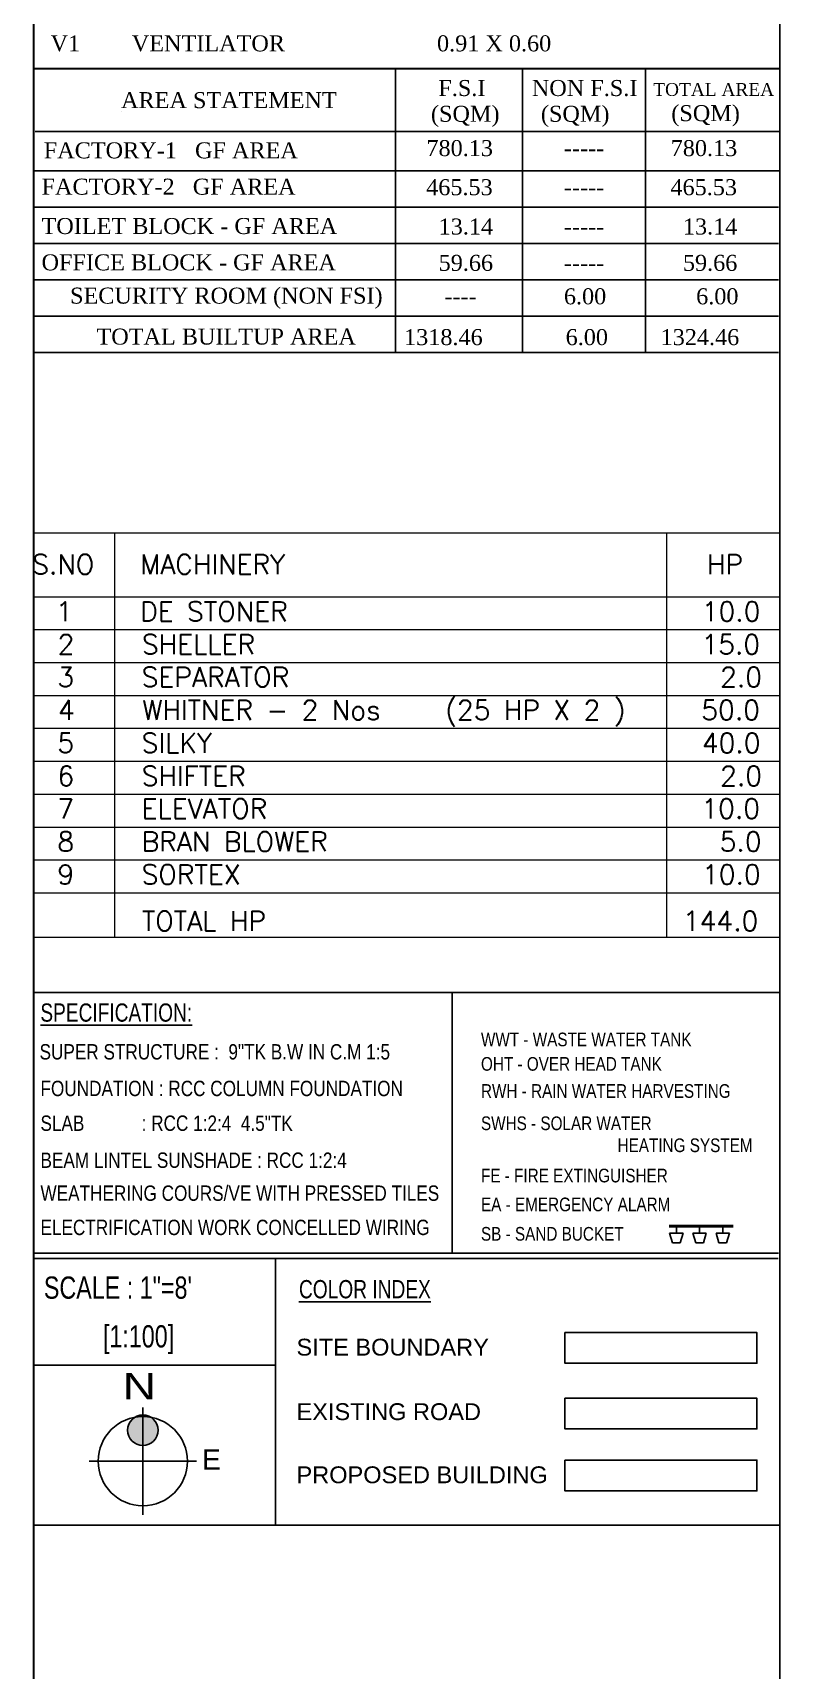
# Model space of a CAD drawing. Header units: metres. Extents: x 45752 to 165956, y -20087 to -17423.
# Drawn here: x 165910.44 to 165926.7, y -17600.07 to -17564.43 of the extents above; entities that cross this region are included whole.
import ezdxf
from ezdxf.enums import TextEntityAlignment as Align

# ---------------------------------------------------------------- set-up
doc = ezdxf.new("R2010")
doc.units = ezdxf.units.M
doc.header["$MEASUREMENT"] = 0
doc.layers.get('0').update_dxf_attribs({"linetype": 'CONTINUOUS', "lineweight": 30})
for name, color, linetype in [('del', 6, 'CONTINUOUS'), ('L4', 7, 'CONTINUOUS'), ('RN', 52, 'CONTINUOUS'), ('STEX', 1, 'CONTINUOUS'), ('txt', 2, 'CONTINUOUS')]:
    doc.layers.add(name, color=color, linetype=linetype)
doc.layers.add('Dimension', color=7, linetype='CONTINUOUS', lineweight=9)
doc.styles.add('1', font='arial.ttf')
doc.styles.add('ROMANT', font='arial.ttf')
doc.styles.get("Standard").update_dxf_attribs({"font": 'romans.shx'})
doc.styles.add('style2', font='arial.ttf')
doc.styles.add('style3', font='romantic.ttf', dxfattribs={"width": 0.8})

msp = doc.modelspace()

# ---------------------------------------------------------------- hatches: boundary and pattern name
at = {"layer": 'L4', "linetype": 'Continuous'}
for points in [[(165912.83126, -17594.51618, 0.41421356), (165912.49928, -17594.84817, 0.41421356), (165912.83126, -17595.18015)], [(165913.16325, -17594.84817, 0.41421356), (165912.83126, -17594.51618), (165912.83126, -17595.18015, 0.41421356)]]:
    msp.add_hatch(color=256, dxfattribs=at).paths.add_polyline_path(points)

# ---------------------------------------------------------------- linework, layer by layer
for p, q in [((165910.45918, -17618.92682), (165910.45918, -17550.37812)), ((165926.69082, -17565.21082), (165910.48039, -17565.21082))]:
    msp.add_line(p, q)
at = {"layer": 'del', "ltscale": 2}
for p, q in [((165924.28095, -17590.38852), (165925.67398, -17590.38852)), ((165924.28095, -17590.41781), (165925.67398, -17590.41781)), ((165924.29336, -17590.55589), (165924.35671, -17590.7703)), ((165924.29336, -17590.55589), (165924.44015, -17590.55589)), ((165924.44015, -17590.38852), (165924.44015, -17590.53572)), ((165924.44015, -17590.55589), (165924.44015, -17590.53572)), ((165924.58694, -17590.55589), (165924.44015, -17590.55589)), ((165924.58694, -17590.55589), (165924.52359, -17590.7703)), ((165924.79823, -17590.55589), (165924.94502, -17590.55589)), ((165924.79823, -17590.55589), (165924.86158, -17590.7703)), ((165924.94502, -17590.38852), (165924.94502, -17590.53572)), ((165924.94502, -17590.55589), (165924.94502, -17590.53572)), ((165925.09181, -17590.55589), (165924.94502, -17590.55589)), ((165925.09181, -17590.55589), (165925.02846, -17590.7703)), ((165925.30309, -17590.55589), (165925.36644, -17590.7703)), ((165925.30309, -17590.55589), (165925.44988, -17590.55589)), ((165925.44988, -17590.38852), (165925.44988, -17590.53572)), ((165925.44988, -17590.55589), (165925.44988, -17590.53572)), ((165925.59667, -17590.55589), (165925.44988, -17590.55589)), ((165925.59667, -17590.55589), (165925.53333, -17590.7703)), ((165924.35671, -17590.7703), (165924.44015, -17590.7703)), ((165924.52359, -17590.7703), (165924.44015, -17590.7703)), ((165924.86158, -17590.7703), (165924.94502, -17590.7703)), ((165925.02846, -17590.7703), (165924.94502, -17590.7703)), ((165925.36644, -17590.7703), (165925.44988, -17590.7703)), ((165925.53333, -17590.7703), (165925.44988, -17590.7703))]:
    msp.add_line(p, q, dxfattribs=at)
at = {"layer": 'Dimension', "color": 3, "lineweight": 0}
for p, q in [((165910.45918, -17584.11102), (165910.45918, -17575.30986)), ((165910.45918, -17575.30986), (165926.6935, -17575.30986)), ((165912.21832, -17584.11102), (165912.21832, -17575.30986)), ((165924.2297, -17584.11102), (165924.2297, -17575.30986)), ((165926.6935, -17584.11102), (165926.6935, -17575.30986)), ((165910.45918, -17576.7032), (165926.6935, -17576.7032)), ((165910.45918, -17577.41948), (165926.6935, -17577.41948)), ((165910.45918, -17578.13576), (165926.6935, -17578.13576)), ((165910.45918, -17578.85204), (165926.6935, -17578.85204)), ((165910.45918, -17579.56832), (165926.6935, -17579.56832)), ((165910.45918, -17580.2846), (165926.6935, -17580.2846)), ((165910.45918, -17581.00088), (165926.6935, -17581.00088)), ((165910.45918, -17581.71716), (165926.6935, -17581.71716)), ((165910.45918, -17582.43344), (165926.6935, -17582.43344)), ((165910.45918, -17583.14972), (165926.6935, -17583.14972)), ((165910.45918, -17584.11102), (165926.6935, -17584.11102))]:
    msp.add_line(p, q, dxfattribs=at)
at = {"layer": 'L4', "linetype": 'Continuous'}
for p, q in [((165912.83126, -17594.35531), (165912.83126, -17596.68585)), ((165913.99653, -17595.52058), (165911.66599, -17595.52058))]:
    msp.add_line(p, q, dxfattribs=at)
for centre, radius in [((165912.83126, -17595.52058), 0.97106), ((165912.83126, -17594.84817), 0.33199)]:
    msp.add_circle(centre, radius, dxfattribs=at)
at = {"layer": 'RN', "ltscale": 18}
msp.add_line((165926.65886, -17590.99313), (165910.46573, -17590.99313), dxfattribs=at)
at = {"layer": 'STEX', "ltscale": 1500}
msp.add_line((165926.6935, -17618.92682), (165926.6935, -17550.37812), dxfattribs=at)
at = {"layer": 'txt'}
for p, q in [((165918.32832, -17565.21082), (165918.32832, -17566.57784)), ((165921.09197, -17565.21082), (165921.09197, -17566.57784)), ((165923.76967, -17565.21082), (165923.76967, -17566.57784)), ((165910.48965, -17566.57784), (165926.70008, -17566.57784)), ((165910.48965, -17566.57784), (165926.70008, -17566.57784)), ((165918.32832, -17566.57784), (165918.32832, -17566.57784)), ((165918.32832, -17566.57784), (165918.32832, -17571.38566)), ((165921.09197, -17566.57784), (165921.09197, -17566.57784)), ((165921.09197, -17566.57784), (165921.09197, -17571.38566)), ((165923.76967, -17566.57784), (165923.76967, -17566.57784)), ((165923.76967, -17566.57784), (165923.76967, -17571.38566)), ((165910.45919, -17567.43148), (165926.69082, -17567.43148)), ((165910.45919, -17567.43148), (165926.66036, -17567.43148)), ((165910.45919, -17568.22231), (165926.66036, -17568.22231)), ((165910.45919, -17568.22231), (165926.66036, -17568.22231)), ((165910.45919, -17569.01315), (165926.66036, -17569.01315)), ((165910.45919, -17569.01315), (165926.66036, -17569.01315)), ((165910.45919, -17569.80399), (165926.66036, -17569.80399)), ((165910.45919, -17569.80399), (165926.66036, -17569.80399)), ((165910.45919, -17570.59483), (165926.66036, -17570.59483)), ((165910.45919, -17571.38566), (165926.66036, -17571.38566)), ((165910.46573, -17585.31562), (165926.66959, -17585.31562)), ((165919.56125, -17590.99313), (165919.56125, -17585.31562)), ((165926.65225, -17591.11085), (165910.43527, -17591.11085)), ((165915.715, -17591.11085), (165915.715, -17596.91636)), ((165915.715, -17593.43171), (165910.43527, -17593.43171)), ((165926.65225, -17596.91636), (165910.43527, -17596.91636)), ((165910.43527, -17596.91636), (165926.66959, -17596.91636)), ((165910.44602, -17596.91636), (165926.6935, -17596.91636))]:
    msp.add_line(p, q, dxfattribs=at)
for points in [[(165922.01569, -17592.72273), (165926.19174, -17592.72273), (165926.19174, -17593.39105), (165922.01569, -17593.39105)], [(165922.01569, -17594.15142), (165926.19174, -17594.15142), (165926.19174, -17594.81974), (165922.01569, -17594.81974)], [(165922.01569, -17595.49881), (165926.19174, -17595.49881), (165926.19174, -17596.16712), (165922.01569, -17596.16712)]]:
    msp.add_lwpolyline(points, close=True, dxfattribs=at)

# ---------------------------------------------------------------- texts
at = {"layer": 'Dimension', "color": 3, "lineweight": 0}
for s, height, p in [('S.NO', 0.425813, (165910.42244, -17576.21331)), ('MACHINERY', 0.425813, (165912.77063, -17576.21331)), ('HP', 0.425813, (165925.10485, -17576.21331)), ('1', 0.42581, (165910.93762, -17577.23772)), ('DE STONER', 0.425813, (165912.77063, -17577.23772)), ('10.0', 0.425813, (165924.99154, -17577.23772)), ('2', 0.42581, (165910.97625, -17577.95496)), ('SHELLER', 0.425813, (165912.80926, -17577.95496)), ('15.0', 0.425813, (165924.98563, -17577.95496)), ('3', 0.42581, (165910.97044, -17578.6664)), ('SEPARATOR', 0.425813, (165912.80345, -17578.6664)), ('2.0', 0.425813, (165925.39152, -17578.6664)), ('4', 0.42581, (165910.98438, -17579.38364)), ('WHITNER - 2 Nos ', 0.4258133, (165912.81739, -17579.38364)), ('(25 HP X 2 )', 0.4258133, (165919.40893, -17579.38364)), ('50.0', 0.425813, (165924.98243, -17579.38364)), ('5', 0.42581, (165910.97044, -17580.10059)), ('SILKY', 0.425813, (165912.80345, -17580.10059)), ('40.0', 0.425813, (165924.99374, -17580.10059)), ('6', 0.42581, (165910.97247, -17580.81754)), ('SHIFTER', 0.425813, (165912.80548, -17580.81754)), ('2.0', 0.425813, (165925.39237, -17580.81754)), ('7', 0.42581, (165910.96754, -17581.52897)), ('ELEVATOR', 0.425813, (165912.80055, -17581.52897)), ('10.0', 0.425813, (165924.98282, -17581.52897)), ('8', 0.42581, (165910.97044, -17582.24592)), ('BRAN BLOWER', 0.4258133, (165912.80345, -17582.24592)), ('5.0', 0.425813, (165925.38227, -17582.24592)), ('9', 0.42581, (165910.97044, -17582.96316)), ('SORTEX', 0.425813, (165912.80345, -17582.96316)), ('10.0', 0.425813, (165924.99763, -17582.96316)), ('TOTAL HP ', 0.425813, (165912.80926, -17583.97524)), ('144.0 ', 0.425813, (165924.58116, -17583.97524))]:
    msp.add_text(s, height=height, dxfattribs=at).set_placement(p)
at = {"layer": 'L4', "linetype": 'Continuous', "style": '1', "width": 1.246093}
msp.add_text('N', height=0.57663, dxfattribs=at).set_placement((165912.39239, -17594.17828), (165913.1173, -17594.17828), align=Align.FIT)
at = {"layer": 'txt', "color": 3, "lineweight": 25, "style": 'style3'}
for s, height, p in [('V1', 0.348527, (165910.82321, -17564.83247)), ('VENTILATOR', 0.348527, (165912.59042, -17564.83247)), ('0.91 X 0.60', 0.3485274, (165919.23176, -17564.83247)), ('%%u%%uAREA STATEMENT', 0.3485274, (165912.35659, -17566.06854)), ('F.S.I', 0.348527, (165919.26098, -17565.80437)), ('NON F.S.I', 0.348527, (165921.29545, -17565.80437)), ('TOTAL AREA', 0.278822, (165923.93595, -17565.80115)), ('(SQM)', 0.348527, (165919.09994, -17566.36562)), ('(SQM)', 0.348527, (165921.49221, -17566.36562)), ('(SQM)', 0.348527, (165924.32996, -17566.35195)), ('FACTORY-1   GF AREA', 0.3485274, (165910.67529, -17567.16152)), ('780.13', 0.348527, (165919.00146, -17567.11248)), ('780.13', 0.348527, (165924.31666, -17567.11248)), ('-----', 0.348527, (165921.99309, -17567.11248)), ('FACTORY-2   GF AREA', 0.3485274, (165910.62662, -17567.95211)), ('465.53', 0.348527, (165918.99584, -17567.96312)), ('-----', 0.348527, (165921.99309, -17567.96312)), ('465.53', 0.348527, (165924.31103, -17567.96312)), ('TOILET BLOCK - GF AREA', 0.3485274, (165910.62662, -17568.80874)), ('13.14', 0.348527, (165919.26682, -17568.81976)), ('13.14', 0.348527, (165924.58201, -17568.81976)), ('-----', 0.348527, (165921.99309, -17568.81976)), ('OFFICE BLOCK - GF AREA', 0.3485274, (165910.62662, -17569.59958)), ('59.66', 0.348527, (165919.26682, -17569.61059)), ('59.66', 0.348527, (165924.58201, -17569.61059)), ('-----', 0.348527, (165921.99309, -17569.61059)), ('SECURITY ROOM (NON FSI)', 0.3485274, (165911.24724, -17570.32406)), ('6.00', 0.348527, (165921.99309, -17570.33863)), ('6.00', 0.348527, (165924.87056, -17570.33863)), ('----', 0.348527, (165919.39414, -17570.33863)), ('TOTAL BUILTUP AREA', 0.3485274, (165911.82222, -17571.21571)), ('1318.46', 0.348527, (165918.51512, -17571.22673)), ('6.00', 0.348527, (165922.03075, -17571.22673)), ('1324.46', 0.348527, (165924.09705, -17571.22673))]:
    msp.add_text(s, height=height, dxfattribs=at).set_placement(p)
at = {"layer": 'txt'}
for s, height, style, width, p in [('%%uSPECIFICATION:', 0.396836, 'ROMANT', 0.75, (165910.60059, -17585.95401)), ('SUPER STRUCTURE :  9"TK B.W IN C.M 1:5', 0.3343183, 'style2', 0.8, (165910.58321, -17586.7773)), ('WWT - WASTE WATER TANK', 0.297627, 'style2', 0.8, (165920.18805, -17586.49007)), ('OHT - OVER HEAD TANK', 0.297627, 'style2', 0.8, (165920.18805, -17587.02222)), ('FOUNDATION : RCC COLUMN FOUNDATION', 0.3343183, 'style2', 0.8, (165910.60317, -17587.57473)), ('RWH - RAIN WATER HARVESTING', 0.297627, 'style2', 0.8, (165920.18805, -17587.61204)), ('SLAB            : RCC 1:2:4  4.5"TK ', 0.3343183, 'style2', 0.8, (165910.60317, -17588.33115)), ('SWHS - SOLAR WATER ', 0.297627, 'style2', 0.8, (165920.18805, -17588.31505)), ('HEATING SYSTEM', 0.297627, 'style2', 0.8, (165923.16045, -17588.7935)), ('BEAM LINTEL SUNSHADE : RCC 1:2:4', 0.3343183, 'style2', 0.8, (165910.60317, -17589.13653)), ('FE - FIRE EXTINGUISHER ', 0.297627, 'style2', 0.8, (165920.18805, -17589.45277)), ('WEATHERING COURS/VE WITH PRESSED TILES', 0.3343183, 'style2', 0.8, (165910.60317, -17589.85397)), ('EA - EMERGENCY ALARM', 0.297627, 'style2', 0.8, (165920.18805, -17590.08113)), ('ELECTRIFICATION WORK CONCELLED WIRING ', 0.3343183, 'style2', 0.8, (165910.60317, -17590.59943)), ('SB - SAND BUCKET', 0.297627, 'style2', 0.8, (165920.18805, -17590.72108)), ('SCALE : 1"=8\'  ', 0.4840088, 'ROMANT', 0.75, (165910.67701, -17591.9851)), ('%%UCOLOR INDEX', 0.3974205, 'ROMANT', 0.75, (165916.22806, -17591.97588)), ('[1:100]', 0.484009, 'ROMANT', 0.75, (165911.96153, -17593.04544))]:
    msp.add_text(s, height=height, dxfattribs=dict(at, style=style, width=width)).set_placement(p)
at = {"layer": 'txt', "style": 'style2'}
for s, height, p in [('SITE BOUNDARY ', 0.3668497, (165916.17444, -17593.2226)), ('EXISTING ROAD', 0.3668497, (165916.17444, -17594.62715)), ('E', 0.44022, (165914.11634, -17595.70487, -2.55209)), ('PROPOSED BUILDING', 0.3668497, (165916.17444, -17596.00125))]:
    msp.add_text(s, height=height, dxfattribs=at).set_placement(p)

doc.saveas('drawing.dxf')
